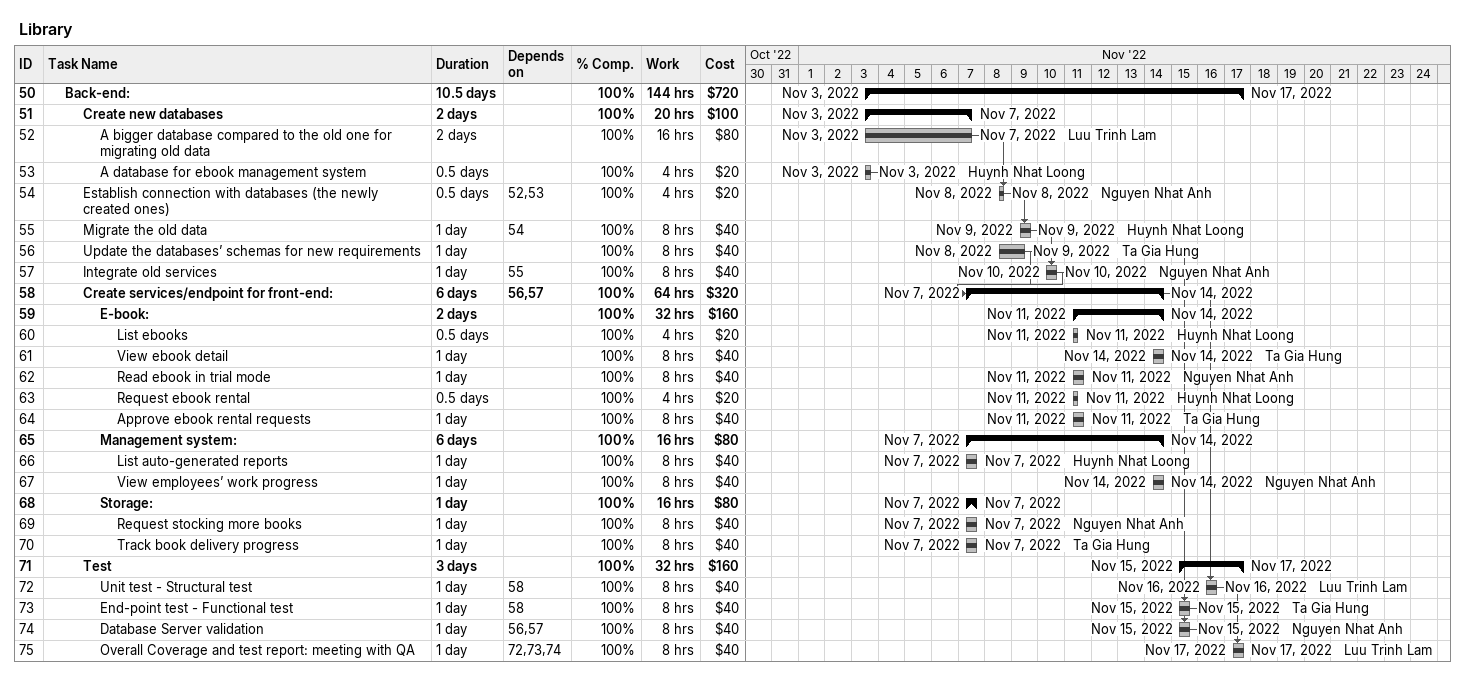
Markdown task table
Library

| ID | Level | Task | Duration | Start | Finish | Predecessors | Resources | % complete | Work (h) | Cost ($) |
|---|---|---|---|---|---|---|---|---|---|---|
| 50 | 2 | **Back-end:** | 10.5d | 2022-11-03 | 2022-11-17 |  |  | 100 | 144 | 720 |
| 51 | 3 | **Create new databases** | 2d | 2022-11-03 | 2022-11-07 |  |  | 100 | 20 | 100 |
| 52 | 4 | A bigger database compared to the old one for migrating old data | 2d | 2022-11-03 | 2022-11-07 |  | Luu Trinh Lam | 100 | 16 | 80 |
| 53 | 4 | A database for ebook management system | 0.5d | 2022-11-03 | 2022-11-03 |  | Huynh Nhat Loong | 100 | 4 | 20 |
| 54 | 3 | Establish connection with databases (the newly created ones) | 0.5d | 2022-11-08 | 2022-11-08 | 52, 53 | Nguyen Nhat Anh | 100 | 4 | 20 |
| 55 | 3 | Migrate the old data | 1d | 2022-11-09 | 2022-11-09 | 54 | Huynh Nhat Loong | 100 | 8 | 40 |
| 56 | 3 | Update the databases’ schemas for new requirements | 1d | 2022-11-08 | 2022-11-09 |  | Ta Gia Hung | 100 | 8 | 40 |
| 57 | 3 | Integrate old services | 1d | 2022-11-10 | 2022-11-10 | 55 | Nguyen Nhat Anh | 100 | 8 | 40 |
| 58 | 3 | **Create services/endpoint for front-end:** | 6d | 2022-11-07 | 2022-11-14 | 56, 57 |  | 100 | 64 | 320 |
| 59 | 4 | **E-book:** | 2d | 2022-11-11 | 2022-11-14 |  |  | 100 | 32 | 160 |
| 60 | 5 | List ebooks | 0.5d | 2022-11-11 | 2022-11-11 |  | Huynh Nhat Loong | 100 | 4 | 20 |
| 61 | 5 | View ebook detail | 1d | 2022-11-14 | 2022-11-14 |  | Ta Gia Hung | 100 | 8 | 40 |
| 62 | 5 | Read ebook in trial mode | 1d | 2022-11-11 | 2022-11-11 |  | Nguyen Nhat Anh | 100 | 8 | 40 |
| 63 | 5 | Request ebook rental | 0.5d | 2022-11-11 | 2022-11-11 |  | Huynh Nhat Loong | 100 | 4 | 20 |
| 64 | 5 | Approve ebook rental requests | 1d | 2022-11-11 | 2022-11-11 |  | Ta Gia Hung | 100 | 8 | 40 |
| 65 | 4 | **Management system:** | 6d | 2022-11-07 | 2022-11-14 |  |  | 100 | 16 | 80 |
| 66 | 5 | List auto-generated reports | 1d | 2022-11-07 | 2022-11-07 |  | Huynh Nhat Loong | 100 | 8 | 40 |
| 67 | 5 | View employees’ work progress | 1d | 2022-11-14 | 2022-11-14 |  | Nguyen Nhat Anh | 100 | 8 | 40 |
| 68 | 4 | **Storage:** | 1d | 2022-11-07 | 2022-11-07 |  |  | 100 | 16 | 80 |
| 69 | 5 | Request stocking more books | 1d | 2022-11-07 | 2022-11-07 |  | Nguyen Nhat Anh | 100 | 8 | 40 |
| 70 | 5 | Track book delivery progress | 1d | 2022-11-07 | 2022-11-07 |  | Ta Gia Hung | 100 | 8 | 40 |
| 71 | 3 | **Test** | 3d | 2022-11-15 | 2022-11-17 |  |  | 100 | 32 | 160 |
| 72 | 4 | Unit test - Structural test | 1d | 2022-11-16 | 2022-11-16 | 58 | Luu Trinh Lam | 100 | 8 | 40 |
| 73 | 4 | End-point test - Functional test | 1d | 2022-11-15 | 2022-11-15 | 58 | Ta Gia Hung | 100 | 8 | 40 |
| 74 | 4 | Database Server validation | 1d | 2022-11-15 | 2022-11-15 | 56, 57 | Nguyen Nhat Anh | 100 | 8 | 40 |
| 75 | 4 | Overall Coverage and test report: meeting with QA | 1d | 2022-11-17 | 2022-11-17 | 72, 73, 74 | Luu Trinh Lam | 100 | 8 | 40 |
